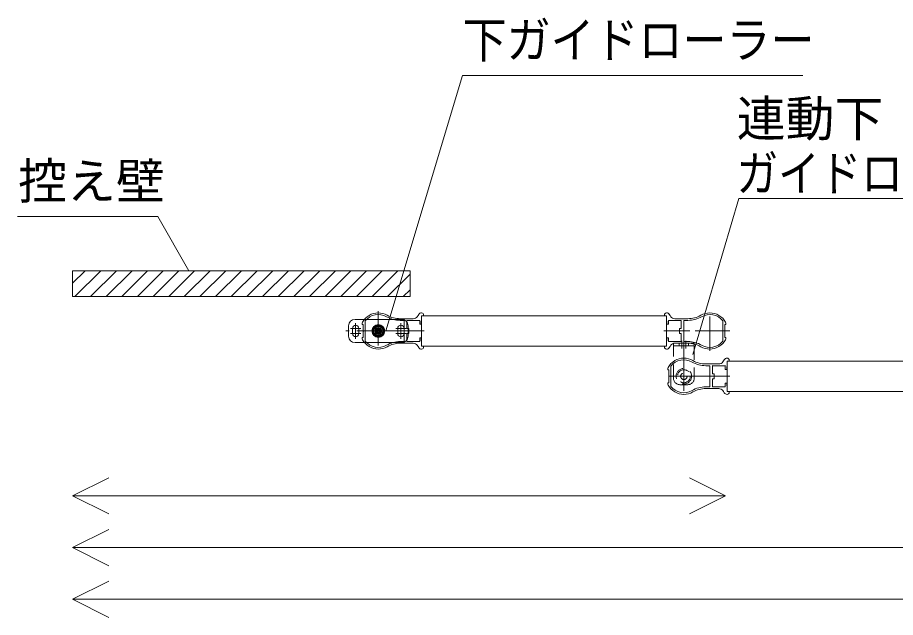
# Model space of a CAD drawing. Units: millimetres on the paper. Extents: x -303 to 303, y -152 to 152.
# Drawn here: x 27.48 to 72.38, y 6.57 to 37.26 of the extents above; entities that cross this region are included whole.
import ezdxf
from ezdxf.enums import TextEntityAlignment as Align

# ---------------------------------------------------------------- set-up
doc = ezdxf.new("R2010")
doc.units = ezdxf.units.MM
for name, pattern in [('USER1', [10.5, 8, -0.5, 0.5, -0.5, 0.5, -0.5]), ('USER3', [2.91, 1.76, -0.4, 0.35, -0.4]), ('USER4', [1.11, 0.71, -0.4])]:
    doc.linetypes.add(name, pattern=pattern)
doc.layers.add('0-0_3一般', color=7, linetype='Continuous', lineweight=15)
doc.styles.add('ＭＳ Ｐゴシック', font='')
doc.styles.get('ＭＳ Ｐゴシック').set_extended_font_data('MS PGothic')

# ---------------------------------------------------------------- blocks, each defined once
blk = doc.blocks.new('グループ-44')
at = {"layer": '0-0_3一般', "linetype": 'USER3'}
for p, q in [((150.936, 19.931), (150.936, 17.892)), ((167.889, 17.892), (167.889, 19.931)), ((151.955, 18.912), (149.916, 18.912)), ((151.955, 18.912), (153.279, 18.912)), ((165.546, 18.912), (166.87, 18.912)), ((168.908, 18.912), (166.87, 18.912))]:
    blk.add_line(p, q, dxfattribs=at)
at = {"layer": '0-0_3一般'}
for p, q in [((153.153, 19.838), (153.147, 19.838)), ((165.678, 19.838), (165.671, 19.838)), ((150.267, 19.415), (150.267, 18.409)), ((152.718, 19.541), (152.055, 19.541)), ((152.055, 19.454), (152.24, 19.454)), ((152.26, 19.435), (152.26, 18.931)), ((152.392, 19.037), (152.392, 19.435)), ((153.034, 19.454), (152.412, 19.454)), ((153.054, 19.269), (153.054, 19.435)), ((153.253, 19.689), (153.253, 19.739)), ((165.572, 19.739), (165.572, 19.689)), ((165.771, 19.435), (165.771, 19.269)), ((166.413, 19.454), (165.791, 19.454)), ((166.77, 19.541), (166.106, 19.541)), ((166.433, 19.435), (166.433, 19.037)), ((166.565, 18.931), (166.565, 19.435)), ((166.585, 19.454), (166.77, 19.454)), ((168.558, 18.409), (168.558, 19.415)), ((150.108, 19.243), (150.108, 19.296)), ((150.108, 19.243), (150.168, 19.243)), ((150.168, 19.243), (150.168, 18.932)), ((150.168, 18.932), (150.188, 18.912)), ((150.188, 18.912), (150.168, 18.892)), ((152.26, 18.931), (152.279, 18.912)), ((152.279, 18.912), (152.26, 18.892)), ((152.26, 18.389), (152.26, 18.892)), ((152.392, 19.037), (152.491, 19.037)), ((152.491, 19.037), (152.491, 18.786)), ((153.067, 19.256), (153.12, 19.256)), ((165.705, 19.256), (165.758, 19.256)), ((166.333, 19.037), (166.433, 19.037)), ((166.333, 18.786), (166.333, 19.037)), ((166.545, 18.912), (166.565, 18.931)), ((166.565, 18.892), (166.545, 18.912)), ((166.565, 18.892), (166.565, 18.389)), ((168.637, 18.912), (168.657, 18.932)), ((168.657, 18.892), (168.637, 18.912)), ((168.657, 19.243), (168.717, 19.243)), ((168.657, 18.932), (168.657, 19.243)), ((168.717, 19.296), (168.717, 19.243)), ((150.108, 18.581), (150.108, 18.527)), ((152.491, 18.786), (152.392, 18.786)), ((152.392, 18.389), (152.392, 18.786)), ((153.054, 18.554), (153.054, 18.389)), ((153.067, 18.567), (153.12, 18.567)), ((153.133, 18.415), (153.133, 18.554)), ((153.153, 18.415), (153.133, 18.415)), ((153.153, 18.134), (153.153, 18.415)), ((165.671, 18.415), (165.671, 18.134)), ((165.691, 18.415), (165.671, 18.415)), ((165.691, 18.554), (165.691, 18.415)), ((165.705, 18.567), (165.758, 18.567)), ((165.771, 18.389), (165.771, 18.554)), ((166.433, 18.786), (166.333, 18.786)), ((166.433, 18.786), (166.433, 18.389)), ((168.717, 18.527), (168.717, 18.581)), ((152.055, 18.369), (152.24, 18.369)), ((152.718, 18.283), (152.055, 18.283)), ((153.034, 18.369), (152.412, 18.369)), ((153.153, 17.985), (153.147, 17.985)), ((153.253, 18.134), (153.153, 18.134)), ((153.253, 18.134), (153.253, 18.084)), ((165.572, 18.084), (165.572, 18.134)), ((165.671, 18.134), (165.572, 18.134)), ((165.678, 17.985), (165.671, 17.985)), ((166.413, 18.369), (165.791, 18.369)), ((166.77, 18.283), (166.106, 18.283)), ((166.585, 18.369), (166.77, 18.369))]:
    blk.add_line(p, q, dxfattribs=at)
for points in [[(153.253, 19.689), (153.153, 19.689), (153.153, 19.408), (153.133, 19.408), (153.133, 19.269)], [(165.691, 19.269), (165.691, 19.408), (165.671, 19.408), (165.671, 19.689), (165.572, 19.689)], [(150.108, 18.581), (150.168, 18.581), (150.168, 18.892)], [(168.657, 18.892), (168.657, 18.581), (168.717, 18.581)]]:
    blk.add_lwpolyline(points, dxfattribs=at)
blk.add_lwpolyline([(165.671, 19.689), (165.671, 18.134), (153.153, 18.134), (153.153, 19.689)], close=True, dxfattribs=at)
for centre, radius, start, end in [((150.936, 18.912), 0.927, 90, 151.045), ((150.936, 18.912), 0.927, 60.1863, 90), ((153.147, 19.673), 0.166, 90, 149.821), ((153.153, 19.739), 0.0993, 0, 90), ((165.671, 19.739), 0.0993, 90, 180), ((165.678, 19.673), 0.166, 30.179, 90), ((167.889, 18.912), 0.927, 90, 119.8136), ((167.889, 18.912), 0.927, 28.955, 90), ((150.241, 19.296), 0.132, 151.045, 180), ((150.287, 19.415), 0.0199, 142.2157, 180), ((150.936, 18.912), 0.841, 60.1863, 142.2157), ((152.055, 20.864), 1.41, 240.1864, 270), ((152.055, 20.864), 1.324, 240.1864, 270), ((152.24, 19.435), 0.0199, 0, 90), ((152.412, 19.435), 0.0199, 90, 180), ((152.718, 19.805), 0.265, 270, 322.5309), ((152.088, 20.289), 1.059, 322.5309, 329.821), ((153.034, 19.435), 0.0199, 0, 90), ((165.791, 19.435), 0.0199, 90, 180), ((166.737, 20.289), 1.059, 210.179, 217.4691), ((166.106, 19.805), 0.265, 217.4691, 270), ((166.413, 19.435), 0.0199, 0, 90), ((166.585, 19.435), 0.0199, 90, 180), ((166.77, 20.864), 1.324, 270, 299.8136), ((166.77, 20.864), 1.41, 270, 299.8136), ((167.889, 18.912), 0.841, 37.7843, 119.8136), ((168.538, 19.415), 0.0199, 0, 37.7843), ((168.584, 19.296), 0.132, 0, 28.955), ((153.067, 19.269), 0.0132, 180, 270), ((153.12, 19.269), 0.0132, 270, 0), ((165.705, 19.269), 0.0132, 180, 270), ((165.758, 19.269), 0.0132, 270, 0), ((150.241, 18.527), 0.132, 180, 208.955), ((150.936, 18.912), 0.927, 208.955, 270), ((153.067, 18.554), 0.0132, 90, 180), ((153.12, 18.554), 0.0132, 0, 90), ((165.705, 18.554), 0.0132, 90, 180), ((165.758, 18.554), 0.0132, 0, 90), ((167.889, 18.912), 0.927, 270, 331.045), ((168.584, 18.527), 0.132, 331.045, 0), ((150.287, 18.409), 0.0199, 180, 217.7843), ((150.936, 18.912), 0.841, 217.7843, 299.8136), ((150.936, 18.912), 0.927, 270, 299.8136), ((152.055, 16.959), 1.41, 90, 119.8136), ((152.055, 16.959), 1.324, 90, 119.8136), ((152.24, 18.389), 0.0199, 270, 0), ((152.412, 18.389), 0.0199, 180, 270), ((152.718, 18.018), 0.265, 37.4691, 90), ((152.088, 17.535), 1.059, 30.179, 37.4691), ((153.147, 18.15), 0.166, 210.179, 270), ((153.034, 18.389), 0.0199, 270, 0), ((153.153, 18.084), 0.0993, 270, 0), ((165.671, 18.084), 0.0993, 180, 270), ((165.678, 18.15), 0.166, 270, 329.821), ((165.791, 18.389), 0.0199, 180, 270), ((166.737, 17.535), 1.059, 142.5309, 149.821), ((166.106, 18.018), 0.265, 90, 142.5309), ((166.413, 18.389), 0.0199, 270, 0), ((166.585, 18.389), 0.0199, 180, 270), ((166.77, 16.959), 1.41, 60.1863, 90), ((166.77, 16.959), 1.324, 60.1863, 90), ((167.889, 18.912), 0.927, 240.1864, 270), ((167.889, 18.912), 0.841, 240.1864, 322.2157), ((168.538, 18.409), 0.0199, 322.2157, 0)]:
    blk.add_arc(centre, radius, start, end, dxfattribs=at)
blk = doc.blocks.new('グループ-45')
at = {"layer": '0-0_3一般'}
for p, q in [((134.115, 21.824), (136.498, 21.824)), ((133.784, 20.964), (133.784, 21.493)), ((133.982, 21.361), (133.982, 21.096)), ((134.313, 21.361), (134.313, 21.096)), ((136.299, 21.361), (136.299, 21.096)), ((136.63, 21.361), (136.63, 21.096)), ((136.829, 21.493), (136.829, 20.964)), ((136.498, 20.633), (134.115, 20.633))]:
    blk.add_line(p, q, dxfattribs=at)
at = {"layer": '0-0_3一般', "linetype": 'USER3'}
for p, q in [((134.148, 21.626), (134.148, 20.831)), ((135.306, 21.609), (135.306, 20.848)), ((136.465, 20.831), (136.465, 21.626)), ((135.968, 21.229), (133.651, 21.229)), ((133.883, 21.361), (134.412, 21.361)), ((134.926, 21.229), (135.687, 21.229)), ((135.108, 21.229), (135.505, 21.229)), ((135.306, 21.427), (135.306, 21.03)), ((136.961, 21.229), (135.968, 21.229)), ((136.729, 21.361), (136.2, 21.361)), ((134.412, 21.096), (133.883, 21.096)), ((136.729, 21.096), (136.2, 21.096))]:
    blk.add_line(p, q, dxfattribs=at)
at = {"layer": '0-0_3一般', "linetype": 'USER1'}
for p, q in [((135.306, 20.881), (135.306, 21.576)), ((135.654, 21.229), (134.959, 21.229))]:
    blk.add_line(p, q, dxfattribs=at)
at = {"layer": '0-0_3一般', "linetype": 'USER3'}
blk.add_lwpolyline([(135.306, 21.957), (135.306, 21.03), (135.306, 20.5)], dxfattribs=at)
at = {"layer": '0-0_3一般'}
for radius in [0.331, 0.281, 0.139]:
    blk.add_circle((135.306, 21.229), radius, dxfattribs=at)
at = {"layer": '0-0_3一般', "linetype": 'USER1'}
for radius in [0.314, 0.265, 0.232, 0.166, 0.166, 0.0993, 0.0662]:
    blk.add_circle((135.306, 21.229), radius, dxfattribs=at)
at = {"layer": '0-0_3一般'}
for centre, radius, start, end in [((134.115, 21.493), 0.331, 90, 180), ((136.498, 21.493), 0.331, 0, 90), ((134.148, 21.361), 0.166, 0, 180), ((136.465, 21.361), 0.166, 0, 180), ((134.115, 20.964), 0.331, 180, 270), ((134.148, 21.096), 0.166, 180, 0), ((136.465, 21.096), 0.166, 180, 0), ((136.498, 20.964), 0.331, 270, 0)]:
    blk.add_arc(centre, radius, start, end, dxfattribs=at)
blk = doc.blocks.new('グループ-46')
at = {"layer": '0-0_3一般', "linetype": 'USER3'}
for p, q in [((135.306, 22.248), (135.306, 20.209)), ((152.26, 20.209), (152.26, 22.248)), ((136.326, 21.229), (134.287, 21.229)), ((136.326, 21.229), (137.65, 21.229)), ((149.916, 21.229), (151.24, 21.229)), ((153.279, 21.229), (151.24, 21.229))]:
    blk.add_line(p, q, dxfattribs=at)
at = {"layer": '0-0_3一般'}
for p, q in [((137.524, 22.155), (137.517, 22.155)), ((137.524, 22.006), (137.524, 21.725)), ((137.623, 22.006), (137.524, 22.006)), ((137.524, 22.006), (150.042, 22.006)), ((137.524, 20.451), (137.524, 22.006)), ((137.623, 22.006), (137.623, 22.056)), ((149.943, 22.056), (149.943, 22.006)), ((150.042, 22.006), (149.943, 22.006)), ((150.049, 22.155), (150.042, 22.155)), ((150.042, 21.725), (150.042, 22.006)), ((150.042, 22.006), (150.042, 20.451)), ((134.479, 21.56), (134.479, 21.613)), ((134.638, 21.731), (134.638, 20.726)), ((137.089, 21.857), (136.425, 21.857)), ((136.425, 21.771), (136.61, 21.771)), ((136.762, 21.354), (136.762, 21.751)), ((137.405, 21.771), (136.782, 21.771)), ((137.424, 21.586), (137.424, 21.751)), ((137.438, 21.573), (137.491, 21.573)), ((137.504, 21.725), (137.504, 21.586)), ((137.524, 21.725), (137.504, 21.725)), ((150.062, 21.725), (150.042, 21.725)), ((150.062, 21.586), (150.062, 21.725)), ((150.075, 21.573), (150.128, 21.573)), ((150.141, 21.751), (150.141, 21.586)), ((150.783, 21.771), (150.161, 21.771)), ((151.141, 21.857), (150.477, 21.857)), ((150.803, 21.751), (150.803, 21.354)), ((150.955, 21.771), (151.141, 21.771)), ((152.928, 20.726), (152.928, 21.731)), ((153.087, 21.613), (153.087, 21.56)), ((134.538, 20.898), (134.538, 21.209)), ((136.63, 20.706), (136.63, 21.209)), ((136.762, 21.354), (136.862, 21.354)), ((150.704, 21.354), (150.803, 21.354)), ((150.936, 21.209), (150.936, 20.706)), ((153.027, 21.209), (153.027, 20.898)), ((134.479, 20.898), (134.538, 20.898)), ((134.479, 20.898), (134.479, 20.844)), ((136.425, 20.686), (136.61, 20.686)), ((136.762, 20.706), (136.762, 21.103)), ((137.405, 20.686), (136.782, 20.686)), ((137.424, 20.871), (137.424, 20.706)), ((137.438, 20.884), (137.491, 20.884)), ((150.075, 20.884), (150.128, 20.884)), ((150.141, 20.706), (150.141, 20.871)), ((150.783, 20.686), (150.161, 20.686)), ((150.803, 21.103), (150.803, 20.706)), ((150.955, 20.686), (151.141, 20.686)), ((153.027, 20.898), (153.087, 20.898)), ((153.087, 20.844), (153.087, 20.898)), ((137.089, 20.6), (136.425, 20.6)), ((137.524, 20.302), (137.517, 20.302)), ((150.042, 20.451), (137.524, 20.451)), ((137.623, 20.451), (137.623, 20.401)), ((149.943, 20.401), (149.943, 20.451)), ((150.049, 20.302), (150.042, 20.302)), ((151.141, 20.6), (150.477, 20.6))]:
    blk.add_line(p, q, dxfattribs=at)
for points in [[(134.479, 21.56), (134.538, 21.56), (134.538, 21.248), (134.558, 21.229), (134.538, 21.209)], [(136.63, 21.751), (136.63, 21.248), (136.65, 21.229), (136.63, 21.209)], [(150.936, 21.209), (150.916, 21.229), (150.936, 21.248), (150.936, 21.751)], [(153.027, 21.209), (153.008, 21.229), (153.027, 21.248), (153.027, 21.56), (153.087, 21.56)], [(136.862, 21.354), (136.862, 21.103), (136.762, 21.103)], [(150.803, 21.103), (150.704, 21.103), (150.704, 21.354)], [(137.623, 20.451), (137.524, 20.451), (137.524, 20.732), (137.504, 20.732), (137.504, 20.871)], [(150.062, 20.871), (150.062, 20.732), (150.042, 20.732), (150.042, 20.451), (149.943, 20.451)]]:
    blk.add_lwpolyline(points, dxfattribs=at)
for centre, radius, start, end in [((135.306, 21.229), 0.927, 90, 151.045), ((135.306, 21.229), 0.841, 60.1863, 142.2157), ((135.306, 21.229), 0.927, 60.1863, 90), ((136.425, 23.181), 1.324, 240.1864, 270), ((136.458, 22.605), 1.059, 322.5309, 329.821), ((137.517, 21.99), 0.166, 90, 149.821), ((137.524, 22.056), 0.0993, 0, 90), ((150.042, 22.056), 0.0993, 90, 180), ((150.049, 21.99), 0.166, 30.179, 90), ((151.107, 22.605), 1.059, 210.179, 217.4691), ((151.141, 23.181), 1.324, 270, 299.8136), ((152.26, 21.229), 0.927, 90, 119.8136), ((152.26, 21.229), 0.841, 37.7843, 119.8136), ((152.26, 21.229), 0.927, 28.955, 90), ((134.611, 21.613), 0.132, 151.045, 180), ((134.657, 21.731), 0.0199, 142.2157, 180), ((136.425, 23.181), 1.41, 240.1864, 270), ((136.61, 21.751), 0.0199, 0, 90), ((136.782, 21.751), 0.0199, 90, 180), ((137.089, 22.122), 0.265, 270, 322.5309), ((137.405, 21.751), 0.0199, 0, 90), ((137.438, 21.586), 0.0132, 180, 270), ((137.491, 21.586), 0.0132, 270, 0), ((150.075, 21.586), 0.0132, 180, 270), ((150.128, 21.586), 0.0132, 270, 0), ((150.161, 21.751), 0.0199, 90, 180), ((150.477, 22.122), 0.265, 217.4691, 270), ((150.783, 21.751), 0.0199, 0, 90), ((150.955, 21.751), 0.0199, 90, 180), ((151.141, 23.181), 1.41, 270, 299.8136), ((152.908, 21.731), 0.0199, 0, 37.7843), ((152.955, 21.613), 0.132, 0, 28.955), ((134.611, 20.844), 0.132, 180, 208.955), ((135.306, 21.229), 0.927, 208.955, 270), ((134.657, 20.726), 0.0199, 180, 217.7843), ((135.306, 21.229), 0.841, 217.7843, 299.8136), ((136.425, 19.276), 1.41, 90, 119.8136), ((136.61, 20.706), 0.0199, 270, 0), ((136.782, 20.706), 0.0199, 180, 270), ((137.405, 20.706), 0.0199, 270, 0), ((137.438, 20.871), 0.0132, 90, 180), ((137.491, 20.871), 0.0132, 0, 90), ((150.075, 20.871), 0.0132, 90, 180), ((150.128, 20.871), 0.0132, 0, 90), ((150.161, 20.706), 0.0199, 180, 270), ((150.783, 20.706), 0.0199, 270, 0), ((150.955, 20.706), 0.0199, 180, 270), ((151.141, 19.276), 1.41, 60.1863, 90), ((152.26, 21.229), 0.841, 240.1864, 322.2157), ((152.26, 21.229), 0.927, 270, 331.045), ((152.908, 20.726), 0.0199, 322.2157, 0), ((152.955, 20.844), 0.132, 331.045, 0), ((135.306, 21.229), 0.927, 270, 299.8136), ((136.425, 19.276), 1.324, 90, 119.8136), ((137.089, 20.335), 0.265, 37.4691, 90), ((136.458, 19.852), 1.059, 30.179, 37.4691), ((137.517, 20.467), 0.166, 210.179, 270), ((137.524, 20.401), 0.0993, 270, 0), ((150.042, 20.401), 0.0993, 180, 270), ((150.049, 20.467), 0.166, 270, 329.821), ((151.107, 19.852), 1.059, 142.5309, 149.821), ((150.477, 20.335), 0.265, 90, 142.5309), ((151.141, 19.276), 1.324, 60.1863, 90), ((152.26, 21.229), 0.927, 240.1864, 270)]:
    blk.add_arc(centre, radius, start, end, dxfattribs=at)
blk = doc.blocks.new('グループ-47')
at = {"layer": '0-0_3一般', "linetype": 'USER3'}
for p, q in [((150.836, 20.335), (150.836, 20.732)), ((150.936, 20.871), (150.936, 18.293)), ((151.035, 20.335), (151.035, 20.732)), ((150.687, 18.912), (151.184, 18.912)), ((150.936, 18.663), (150.936, 19.16))]:
    blk.add_line(p, q, dxfattribs=at)
at = {"layer": '0-0_3一般', "linetype": 'USER4'}
for p, q in [((150.406, 20.467), (150.406, 20.6)), ((150.406, 20.6), (150.697, 20.6)), ((150.406, 20.467), (150.697, 20.467)), ((150.406, 18.812), (150.406, 20.467)), ((150.697, 20.467), (150.697, 20.6)), ((150.697, 20.6), (151.174, 20.6)), ((150.697, 20.467), (151.174, 20.467)), ((151.174, 20.467), (151.174, 20.6)), ((151.174, 20.6), (151.465, 20.6)), ((151.174, 20.467), (151.465, 20.467)), ((151.465, 20.6), (151.465, 20.467)), ((151.465, 20.467), (151.465, 18.812)), ((151.134, 18.481), (150.737, 18.481))]:
    blk.add_line(p, q, dxfattribs=at)
for radius in [0.397, 0.331, 0.166]:
    blk.add_circle((150.936, 18.912), radius, dxfattribs=at)
for centre, start, end in [((150.737, 18.812), 180, 270), ((151.134, 18.812), 270, 0)]:
    blk.add_arc(centre, 0.331, start, end, dxfattribs=at)
blk = doc.blocks.new('グループ-48')
at = {"layer": '0-0_3一般'}
for p, q in [((135.687, 21.229), (139.619, 34.305)), ((139.619, 34.305), (157.02, 34.305)), ((116.855, 27.087), (124.022, 27.087)), ((125.616, 24.309), (124.022, 27.087)), ((119.671, 24.309), (136.928, 24.309)), ((119.671, 22.985), (119.671, 24.309)), ((136.928, 24.309), (136.928, 22.985)), ((136.928, 22.985), (119.671, 22.985)), ((119.671, 12.796), (153.07, 12.796)), ((119.671, 10.148), (121.524, 9.221)), ((119.671, 7.5), (184.329, 7.5))]:
    blk.add_line(p, q, dxfattribs=at)
at = {"layer": '0-0_3一般', "lineweight": 5}
for p, q in [((119.671, 23.671), (120.309, 24.309)), ((119.785, 22.985), (121.109, 24.309)), ((120.585, 22.985), (121.909, 24.309)), ((121.385, 22.985), (122.709, 24.309)), ((122.185, 22.985), (123.509, 24.309)), ((122.985, 22.985), (124.309, 24.309)), ((123.785, 22.985), (125.109, 24.309)), ((124.585, 22.985), (125.909, 24.309)), ((125.385, 22.985), (126.709, 24.309)), ((126.185, 22.985), (127.509, 24.309)), ((126.985, 22.985), (128.309, 24.309)), ((127.785, 22.985), (129.109, 24.309)), ((128.585, 22.985), (129.909, 24.309)), ((129.385, 22.985), (130.709, 24.309)), ((130.185, 22.985), (131.509, 24.309)), ((130.985, 22.985), (132.309, 24.309)), ((131.785, 22.985), (133.109, 24.309)), ((132.585, 22.985), (133.909, 24.309)), ((133.385, 22.985), (134.709, 24.309)), ((134.185, 22.985), (135.509, 24.309)), ((134.985, 22.985), (136.309, 24.309)), ((135.785, 22.985), (136.928, 24.128)), ((136.585, 22.985), (136.928, 23.328))]:
    blk.add_line(p, q, dxfattribs=at)
at = {"layer": '0-0_3一般'}
for points in [[(151.4, 20.029), (153.744, 28), (168.677, 28)], [(121.524, 13.723), (119.671, 12.796), (121.524, 11.869)], [(151.217, 11.869), (153.07, 12.796), (151.217, 13.723)], [(121.524, 11.075), (119.671, 10.148), (168.657, 10.148)], [(121.524, 8.427), (119.671, 7.5), (121.524, 6.573)]]:
    blk.add_lwpolyline(points, dxfattribs=at)
for name in ['グループ-46', 'グループ-45', 'グループ-47', 'グループ-44']:
    blk.add_blockref(name, (0, 0), dxfattribs=at)
at = {"layer": '0-0_3一般', "style": 'ＭＳ Ｐゴシック'}
for s, width, p in [('下ガイドローラー', 0.9, (139.617, 34.654)), ('ガイドローラー', 0.85, (153.629, 27.833))]:
    blk.add_text(s, height=1.833, dxfattribs=dict(at, width=width)).set_placement(p, align=Align.BOTTOM_LEFT)
for s, p in [('連動下', (153.64, 30.632)), ('控え壁', (116.885, 27.435))]:
    blk.add_text(s, height=1.833, dxfattribs=at).set_placement(p, align=Align.BOTTOM_LEFT)

msp = doc.modelspace()

# ---------------------------------------------------------------- block references
at = {"layer": '0-0_3一般'}
msp.add_blockref('グループ-48', (-89.375, 0), dxfattribs=at)

doc.saveas('drawing.dxf')
